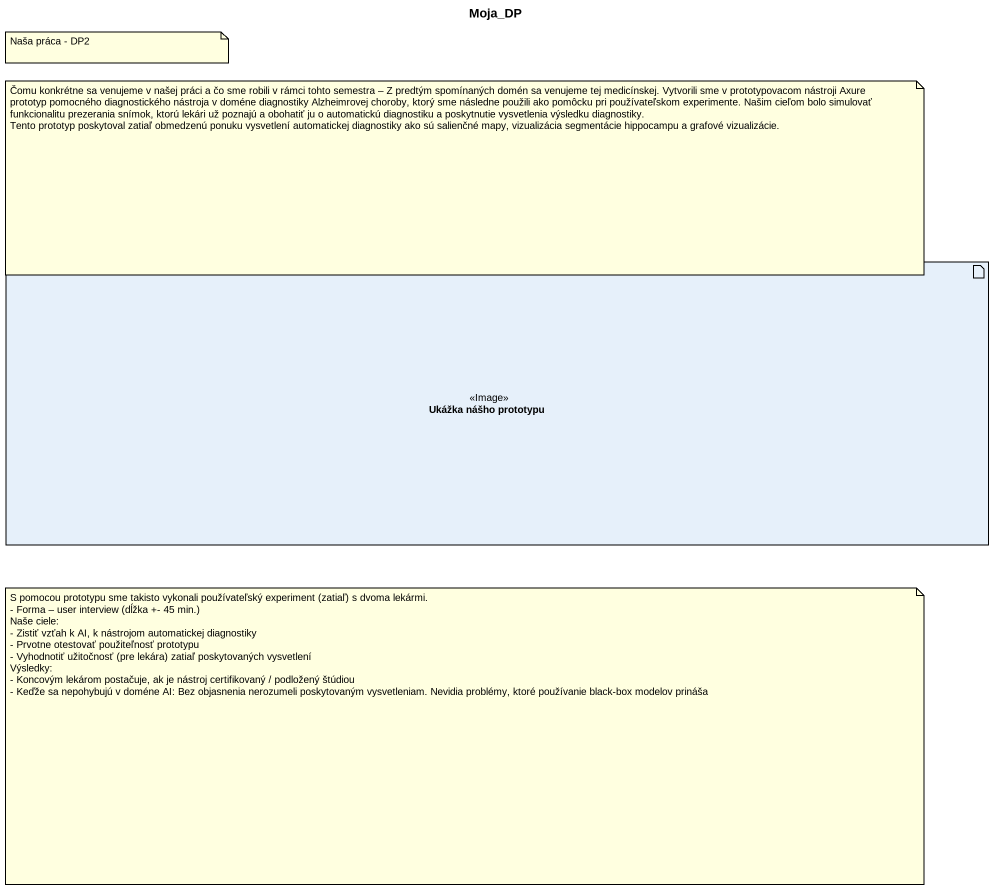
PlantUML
@startuml
title Moja_DP
artifact "Ukážka nášho prototypu" as Ukážka_nášho_prototypu <<Image>>
note as N1
  Naša práca - DP2
end note
note as N2
  Čomu konkrétne sa venujeme v našej práci a čo sme robili v rámci tohto semestra – Z predtým spomínaných domén sa venujeme tej medicínskej. Vytvorili sme v prototypovacom nástroji Axure prototyp pomocného diagnostického nástroja v doméne diagnostiky Alzheimrovej choroby, ktorý sme následne použili ako pomôcku pri používateľskom experimente. Našim cieľom bolo simulovať funkcionalitu prezerania snímok, ktorú lekári už poznajú a obohatiť ju o automatickú diagnostiku a poskytnutie vysvetlenia výsledku diagnostiky.
  Tento prototyp poskytoval zatiaľ obmedzenú ponuku vysvetlení automatickej diagnostiky ako sú salienčné mapy, vizualizácia segmentácie hippocampu a grafové vizualizácie.
end note
note as N3
  S pomocou prototypu sme takisto vykonali používateľský experiment (zatiaľ) s dvoma lekármi.
  - Forma – user interview (dĺžka +- 45 min.)
  Naše ciele:
  - Zistiť vzťah k AI, k nástrojom automatickej diagnostiky
  - Prvotne otestovať použiteľnosť prototypu
  - Vyhodnotiť užitočnosť (pre lekára) zatiaľ poskytovaných vysvetlení
  Výsledky:
  - Koncovým lekárom postačuje, ak je nástroj certifikovaný / podložený štúdiou
  - Keďže sa nepohybujú v doméne AI: Bez objasnenia nerozumeli poskytovaným vysvetleniam. Nevidia problémy, ktoré používanie black-box modelov prináša
end note
@enduml
